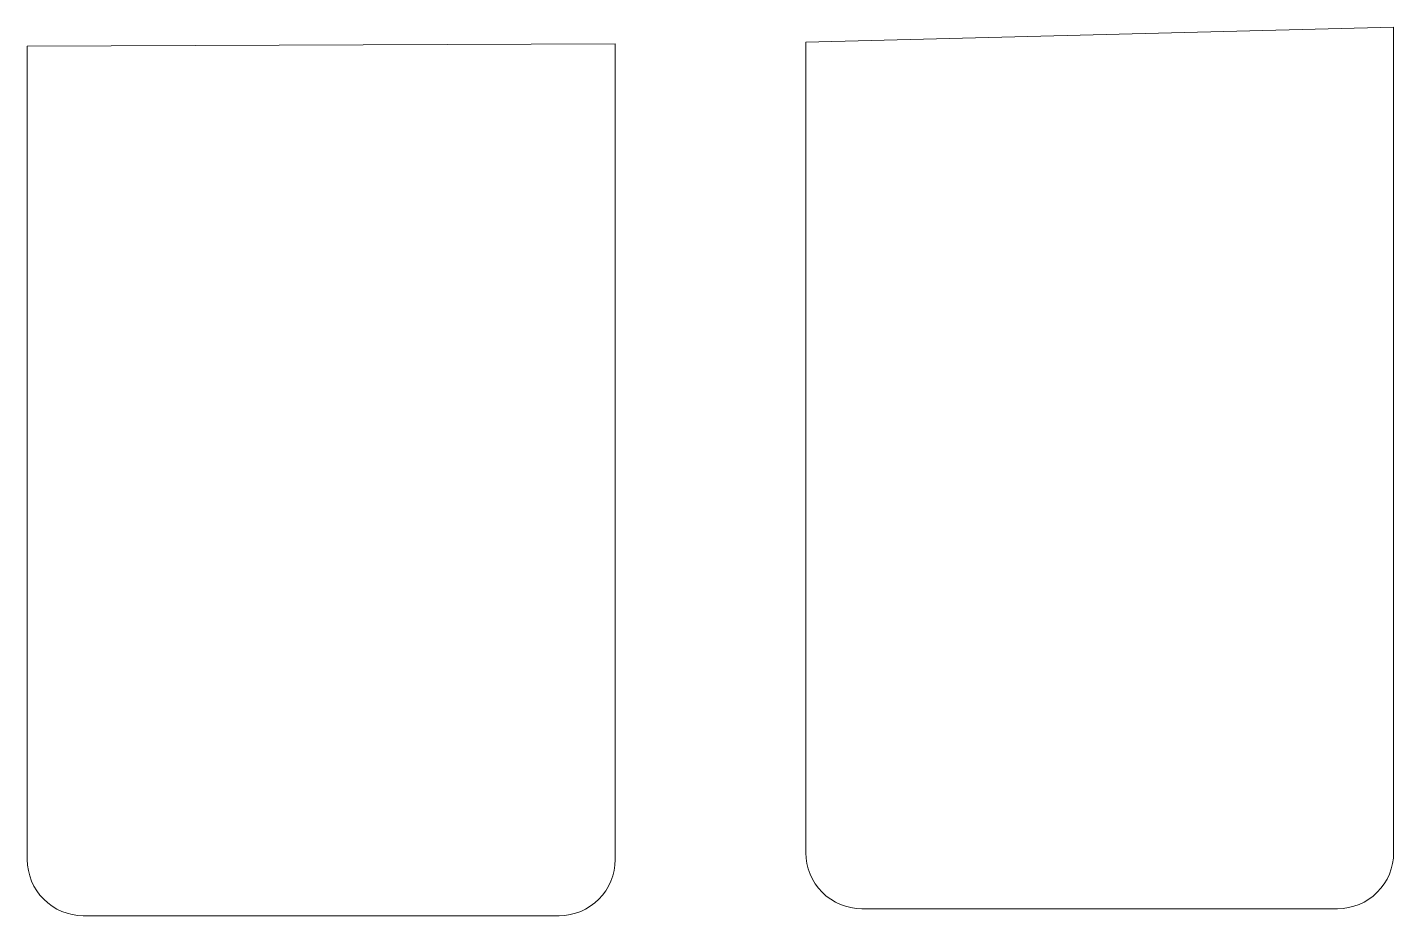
# Model space of a CAD drawing. Extents: x 9.6 to 21.8, y 0.6 to 8.6.
import ezdxf

# ---------------------------------------------------------------- set-up
doc = ezdxf.new("R2010")
doc.units = 0
doc.header["$MEASUREMENT"] = 0
doc.layers.get('0').update_dxf_attribs({"lineweight": 0})
doc.layers.add('TIRES', color=7, linetype='Continuous', lineweight=0)

msp = doc.modelspace()

# ---------------------------------------------------------------- linework, layer by layer
at = {"color": 7, "linetype": 'Continuous', "lineweight": 0}
for p, q in [((16.527, 8.421), (21.775, 8.555)), ((9.577, 8.388), (14.826, 8.407))]:
    msp.add_line(p, q, dxfattribs=at)
at = {"layer": 'TIRES', "color": 7, "linetype": 'Continuous'}
for points in [[(21.775, 8.555), (21.775, 1.192, -0.414214), (21.275, 0.692), (17.027, 0.692, -0.414214), (16.527, 1.192), (16.527, 8.421)], [(9.577, 8.388), (9.577, 1.13, 0.414214), (10.077, 0.63), (14.326, 0.63, 0.414214), (14.826, 1.13), (14.826, 8.407)]]:
    msp.add_lwpolyline(points, format="xyb", dxfattribs=at)

doc.saveas('drawing.dxf')
